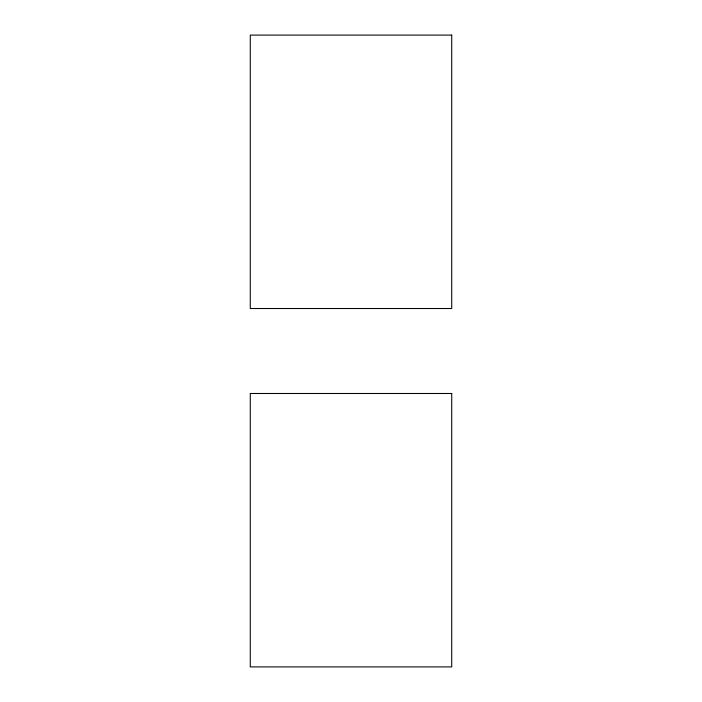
<?xml version="1.0" encoding="UTF-8"?>
<svg xmlns="http://www.w3.org/2000/svg" width="702" height="702" viewBox="0 0 702 702"><rect width="100%" height="100%" fill="white"/><g stroke="black" fill="none" stroke-linecap="round" stroke-linejoin="round"><path stroke-width="1.05" d="M451.719 35.1L250.281 35.1L250.281 308.511L451.719 308.511L451.719 35.1M451.719 393.489L250.281 393.489L250.281 666.9L451.719 666.9L451.719 393.489"/></g></svg>
